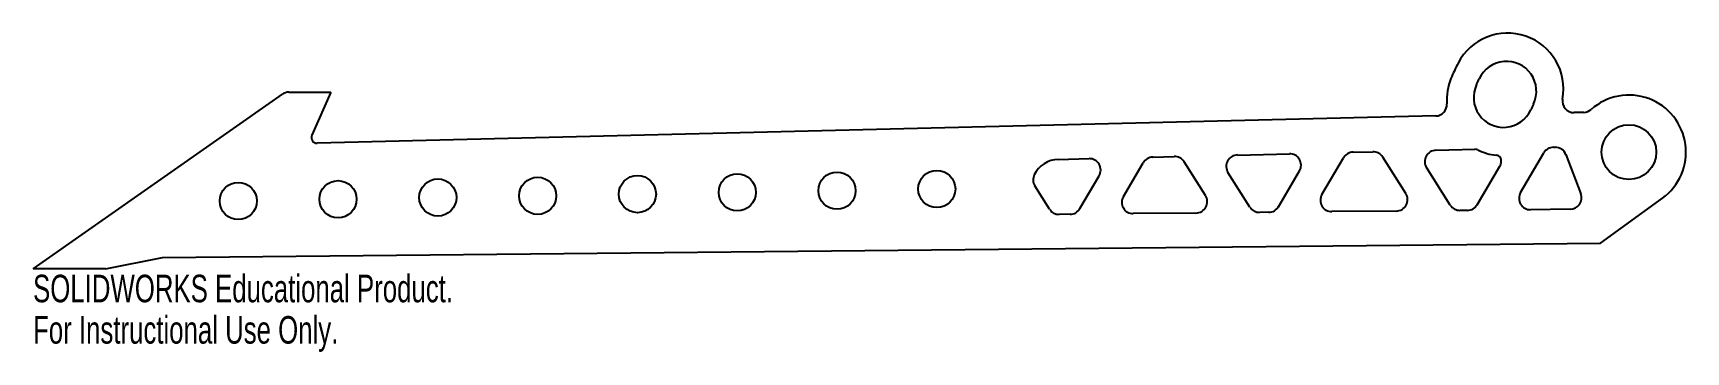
# Model space of a CAD drawing. Header units: millimetres. Extents: x -257 to 33, y 52 to 108.
import ezdxf

# ---------------------------------------------------------------- set-up
doc = ezdxf.new("R2010")
doc.units = ezdxf.units.MM
doc.styles.add('SLDTEXTSTYLE0', font='TXT', dxfattribs={"width": 0.7})

msp = doc.modelspace()

# ---------------------------------------------------------------- linework, layer by layer
at = {"color": 7, "linetype": 'Continuous', "lineweight": 25}
for p, q in [((-256.8, 66.76), (-213.05, 97.4)), ((-211.9, 97.76), (-204.53, 97.76)), ((-204.53, 97.76), (-207.89, 90.21)), ((-10.7, 93.58), (-206.95, 88.8)), ((15.29, 94.22), (13.57, 94.18)), ((-25.21, 87.23), (-21.74, 87.31)), ((-10.67, 87.58), (-3.81, 87.75)), ((4.19, 80.15), (8.26, 87.1)), ((9.94, 88.09), (10.23, 88.09)), ((-76.92, 85.97), (-71.53, 86.1)), ((-65.51, 79.46), (-62.03, 85.38)), ((-60.36, 86.37), (-56.58, 86.46)), ((-51.1, 79.63), (-54.84, 85.53)), ((-45.51, 86.73), (-36.38, 86.96)), ((-30.66, 79.81), (-26.89, 86.24)), ((-15.95, 79.98), (-20, 86.38)), ((-8.16, 77.95), (-12.31, 84.52)), ((-3.43, 78.02), (0.54, 84.8)), ((12.15, 86.8), (14.73, 79.91)), ((-78.47, 77.25), (-81.03, 81.31)), ((-73.13, 77.33), (-69.75, 83.09)), ((-43.31, 77.6), (-47.15, 83.67)), ((-38.28, 77.67), (-34.61, 83.95)), ((18.2, 71.26), (29.07, 79.14)), ((-74.84, 76.34), (-76.75, 76.32)), ((-52.77, 76.56), (-63.76, 76.45)), ((-39.99, 76.69), (-41.6, 76.67)), ((-17.62, 76.91), (-28.91, 76.8)), ((-5.14, 77.03), (-6.45, 77.02)), ((12.88, 77.21), (5.94, 77.14)), ((-234.1, 68.76), (18.2, 71.26)), ((-244.1, 66.76), (-256.8, 66.76)), ((-244.1, 66.76), (-234.1, 68.76))]:
    msp.add_line(p, q, dxfattribs=at)
for centre, radius in [((23.2, 87.24), 4.8), ((-220.8, 78.68), 3.26), ((-203.29, 78.98), 3.26), ((-185.78, 79.28), 3.26), ((-168.27, 79.58), 3.26), ((-150.76, 79.88), 3.26), ((-133.25, 80.18), 3.26), ((-115.74, 80.48), 3.26), ((-98.24, 80.78), 3.26)]:
    msp.add_circle(centre, radius, dxfattribs=at)
for centre, radius, start, end in [((1.91, 98.32), 9.8, 349.5372, 152.5), ((23.2, 87.24), 33.8, 152.5, 157.5), ((1.71, 97.92), 5.25, 334.6736, 155.3264), ((1.03, 96.42), 9.8, 157.5, 184.0679), ((1.2, 96.83), 5.25, 154.6736, 335.3264), ((-93.93, 141.86), 100, 334.6736, 335.3264), ((-211.9, 95.76), 2, 90, 125), ((-10.75, 95.58), 2, 271.3965, 4.0679), ((13.52, 96.18), 2, 169.5372, 271.3965), ((23.2, 87.24), 10, 305.9365, 131.549), ((96.84, 52.9), 100, 154.6736, 155.3264), ((15.24, 96.22), 2, 271.3965, 311.549), ((-206.97, 89.8), 1, 156.0375, 271.3965), ((-25.16, 85.23), 2, 91.3965, 149.6246), ((-21.69, 85.31), 2, 32.3041, 91.3965), ((-10.62, 85.58), 2, 91.3965, 212.3041), ((-3.79, 86.75), 1, 63.5329, 91.3965), ((1.03, 96.42), 9.8, 243.5329, 263.5269), ((9.99, 86.09), 2, 91.3965, 149.6246), ((10.28, 86.09), 2, 20.5677, 91.3965), ((-76.8, 81.15), 4.82, 91.3965, 154.0812), ((-71.48, 84.1), 2, 329.6246, 91.3965), ((-60.31, 84.37), 2, 91.3965, 149.6246), ((-56.53, 84.47), 2, 32.3041, 91.3965), ((-45.46, 84.74), 2, 91.3965, 212.3041), ((-36.33, 84.96), 2, 329.6246, 91.3965), ((-0.19, 85.69), 1, 352.7305, 83.5269), ((-1.18, 85.81), 2, 329.6246, 352.7305), ((-79.34, 82.38), 2, 154.0812, 212.3041), ((-63.78, 78.45), 2, 149.6246, 270.5677), ((-52.79, 78.56), 2, 270.5677, 32.3041), ((-28.93, 78.8), 2, 149.6246, 270.5677), ((-17.64, 78.91), 2, 270.5677, 32.3041), ((5.92, 79.14), 2, 149.6246, 270.5677), ((12.86, 79.21), 2, 270.5677, 20.5677), ((-76.78, 78.32), 2, 212.3041, 270.527), ((-76.8, 81.15), 4.82, 270.527, 270.5677), ((-74.86, 78.34), 2, 270.5677, 329.6246), ((-41.62, 78.67), 2, 212.3041, 270.5677), ((-40.01, 78.69), 2, 270.5677, 329.6246), ((-6.47, 79.02), 2, 212.3041, 270.5677), ((-5.16, 79.03), 2, 270.5677, 329.6246)]:
    msp.add_arc(centre, radius, start, end, dxfattribs=at)

# ---------------------------------------------------------------- texts
at = {"color": 7, "linetype": 'Continuous', "char_height": 4.8336, "attachment_point": 1, "style": 'SLDTEXTSTYLE0'}
for s, insert in [('SOLIDWORKS Educational Product.', (-256.8, 65.74)), ('For Instructional Use Only.', (-256.8, 58.49))]:
    msp.add_mtext(s, dxfattribs=dict(at, insert=insert))

doc.saveas('drawing.dxf')
